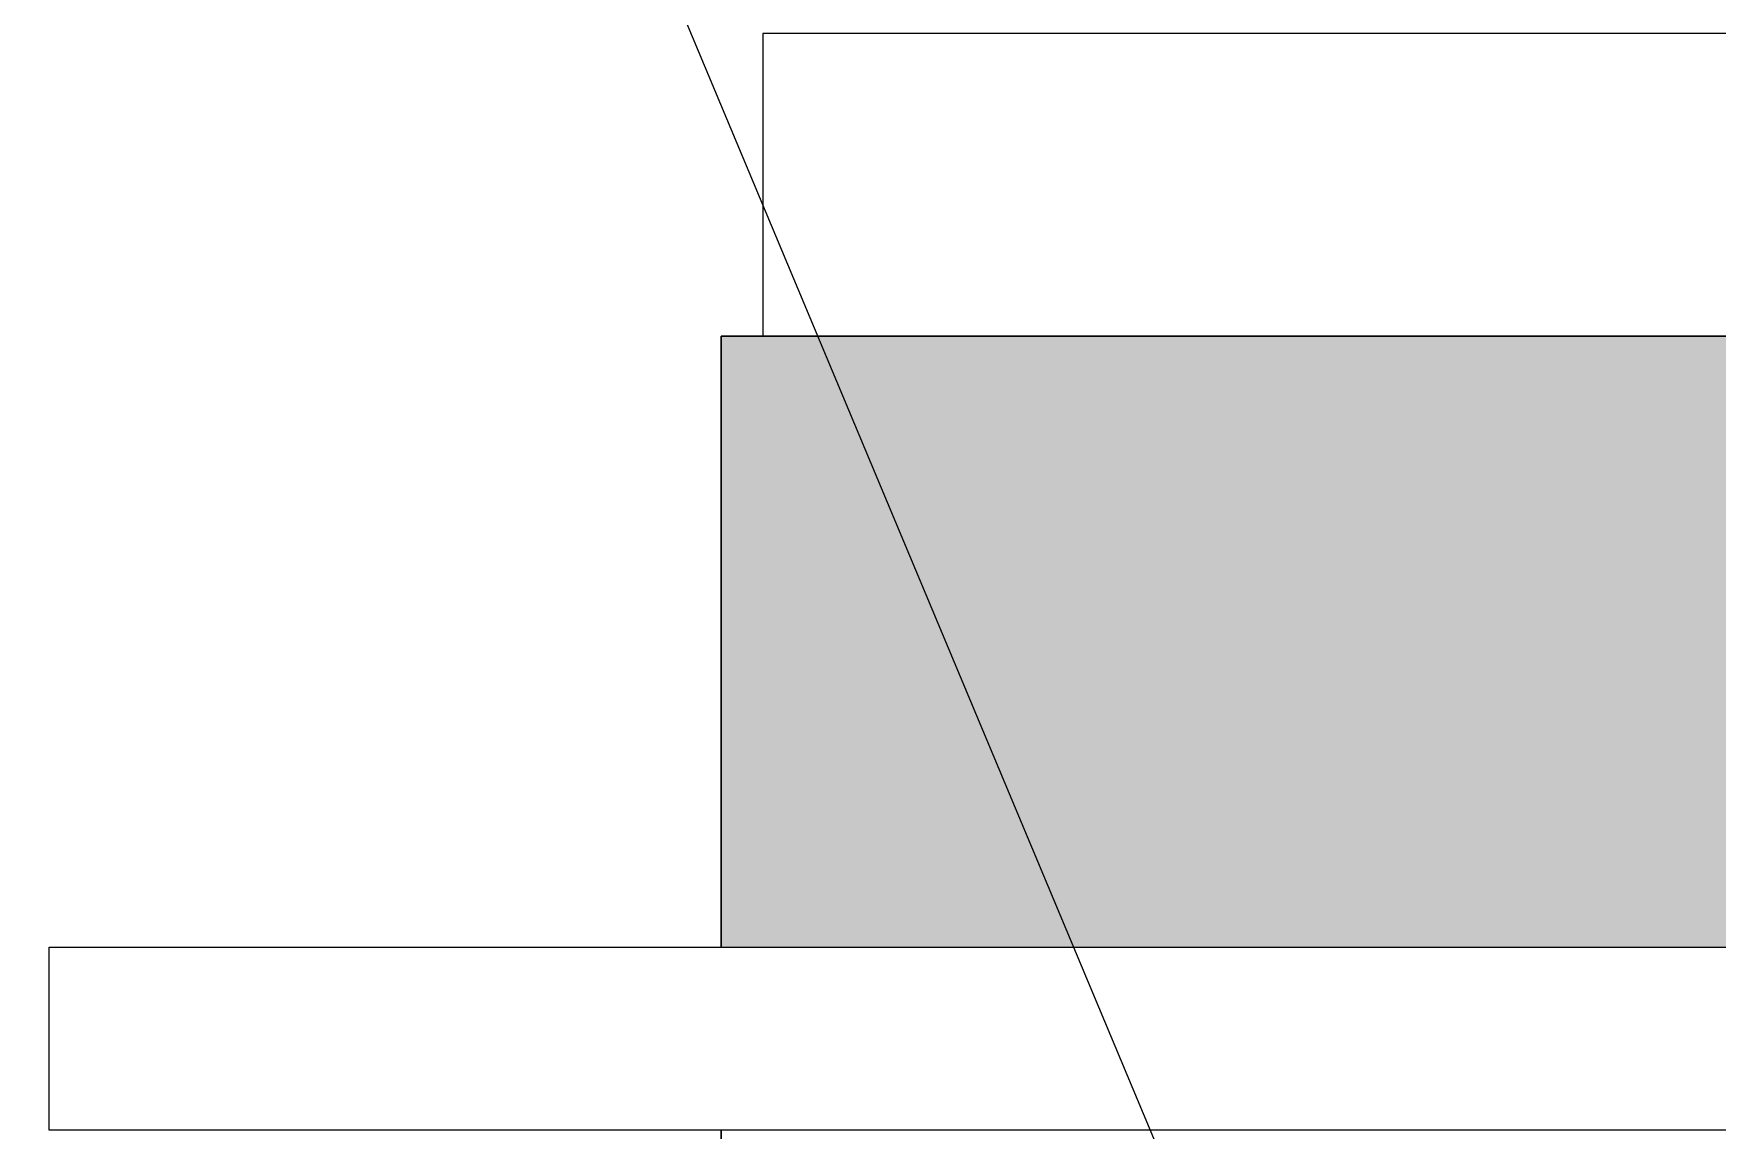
# Model space of a CAD drawing. Header units: metres. Extents: x 42 to 294, y -52 to 32.
# Drawn here: x 262.842 to 265.598, y 19.692 to 21.487 of the extents above; entities that cross this region are included whole.
import ezdxf

# ---------------------------------------------------------------- set-up
doc = ezdxf.new("R2010")
doc.units = ezdxf.units.M
doc.header["$LTSCALE"] = 0.15
doc.layers.get('0').update_dxf_attribs({"lineweight": 20})
for name, color, linetype, lineweight in [('A-FLORHRM', 1, 'Continuous', 9), ('A-FLOROTM', 6, 'Continuous', 13), ('A-WALL', 2, 'Continuous', 30)]:
    doc.layers.add(name, color=color, linetype=linetype, lineweight=lineweight)

# ---------------------------------------------------------------- blocks, each defined once
blk = doc.blocks.new('Barandilla - Barandilla-20-Este')
at = {"layer": 'A-FLORHRM'}
for p, q in [((11.8693, 21.6954), (-7.9126, 21.6954)), ((-7.9126, 21.6954), (-7.9126, 21.2))]:
    blk.add_line(p, q, dxfattribs=at)

msp = doc.modelspace()

# ---------------------------------------------------------------- hatches: boundary and pattern name
at = {"layer": 'A-WALL'}
h = msp.add_hatch(dxfattribs=at)
h.set_pattern_fill('FP1_12', color=256, style=0, pattern_type=2)
h.set_pattern_definition([(180, (283.89214, 19.991775), (-3e-17, -0.075), []), (270, (283.89214, 19.99177), (0.112, -0.075), [0.075, -0.075])])
h.paths.add_polyline_path([(283.8175, 19.9918), (283.8175, 20.9918), (263.9675, 20.9918), (263.9675, 19.9918)], flags=0)

# ---------------------------------------------------------------- linework, layer by layer
msp.add_line((262.8166, 24.116), (265.5442, 17.6044))
at = {"layer": 'A-FLOROTM'}
for p, q in [((262.8675, 19.9918), (283.8175, 19.9918)), ((262.8675, 19.6918), (262.8675, 19.9918)), ((283.8175, 19.6918), (262.8675, 19.6918))]:
    msp.add_line(p, q, dxfattribs=at)
at = {"layer": 'A-WALL'}
for p, q in [((283.8175, 20.9918), (263.9675, 20.9918)), ((263.9675, 20.9918), (263.9675, 19.9918)), ((263.9675, 19.6918), (263.9675, 18.1918))]:
    msp.add_line(p, q, dxfattribs=at)

# ---------------------------------------------------------------- block references
at = {"layer": 'A-FLORHRM'}
msp.add_blockref('Barandilla - Barandilla-20-Este', (271.9481, -0.2082), dxfattribs=at)

doc.saveas('drawing.dxf')
